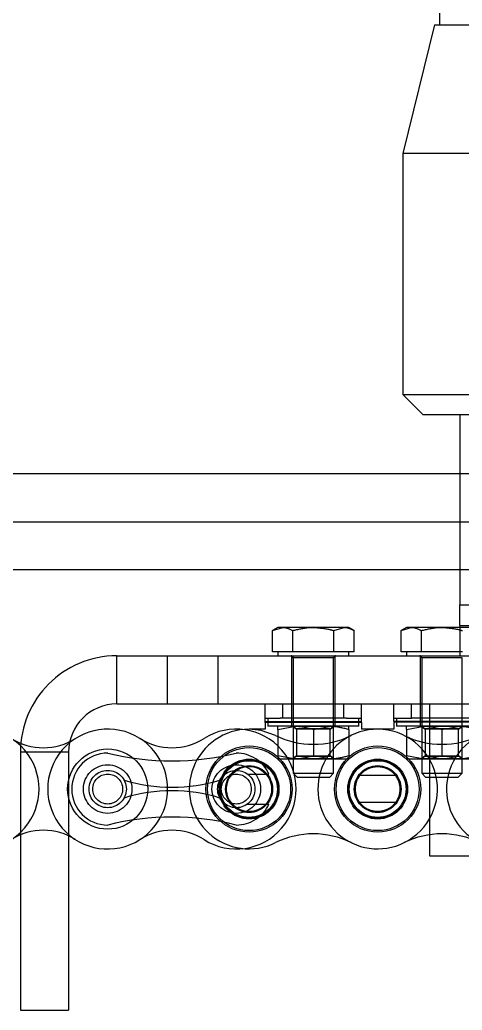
# Model space of a CAD drawing. Header units: metres. Extents: x 0 to 21025, y 0 to 14850.
# Drawn here: x 6160.4 to 6204.1, y 13233.7 to 13331.5 of the extents above; entities that cross this region are included whole.
import ezdxf

# ---------------------------------------------------------------- set-up
doc = ezdxf.new("R2010")
doc.units = ezdxf.units.M
doc.header["$LTSCALE"] = 25
doc.linetypes.add('HIDDEN2', pattern=[4.7625, 3.175, -1.5875])
doc.layers.add('SL4', color=4, linetype='Continuous')
doc.layers.add('ST1', color=7, linetype='HIDDEN2')

msp = doc.modelspace()

# ---------------------------------------------------------------- linework, layer by layer
at = {"layer": 'SL4'}
for p, q in [((6201.892, 13341.984), (6201.892, 13330.984)), ((6201.392, 13330.984), (6198.292, 13318.284)), ((6201.392, 13330.984), (6233.892, 13330.984)), ((6198.292, 13318.284), (6198.292, 13294.484)), ((6233.892, 13318.284), (6198.292, 13318.284)), ((6198.292, 13294.484), (6200.292, 13292.484)), ((6198.292, 13294.484), (6233.892, 13294.484)), ((6233.892, 13292.484), (6200.292, 13292.484)), ((6203.892, 13292.484), (6203.892, 13286.681)), ((5540.514, 13286.681), (6485.517, 13286.681)), ((6490.514, 13277.156), (5540.514, 13277.156))]:
    msp.add_line(p, q, dxfattribs=at)
at = {"layer": 'ST1'}
for p, q in [((6203.892, 13286.681), (6203.892, 13273.704)), ((5540.514, 13281.919), (6540.514, 13281.919)), ((6540.514, 13277.156), (5540.514, 13277.156)), ((6203.892, 13273.704), (6205.981, 13273.704)), ((6185.4, 13271.171), (6186.411, 13271.484)), ((6185.942, 13271.484), (6185.4, 13271.171)), ((6186.411, 13271.484), (6185.942, 13271.484)), ((6189.442, 13271.484), (6186.411, 13271.484)), ((6192.473, 13271.484), (6189.442, 13271.484)), ((6191.462, 13271.171), (6192.473, 13271.484)), ((6192.942, 13271.484), (6192.473, 13271.484)), ((6193.483, 13271.171), (6192.942, 13271.484)), ((6198.1, 13271.171), (6199.111, 13271.484)), ((6198.642, 13271.484), (6198.1, 13271.171)), ((6199.111, 13271.484), (6198.642, 13271.484)), ((6202.142, 13271.484), (6199.111, 13271.484)), ((6205.173, 13271.484), (6202.142, 13271.484)), ((6203.892, 13271.684), (6218.892, 13271.684)), ((6203.892, 13271.684), (6203.892, 13268.684)), ((6185.4, 13269.084), (6185.4, 13271.171)), ((6187.421, 13269.084), (6187.421, 13271.171)), ((6191.462, 13269.084), (6191.462, 13271.171)), ((6193.483, 13269.084), (6193.483, 13271.171)), ((6198.1, 13269.084), (6198.1, 13271.171)), ((6200.121, 13269.084), (6200.121, 13271.171)), ((6170.032, 13263.921), (6170.032, 13268.684)), ((6170.032, 13268.684), (6175.032, 13268.684)), ((6175.032, 13263.921), (6175.032, 13268.684)), ((6175.032, 13268.684), (6180.032, 13268.684)), ((6180.032, 13263.921), (6180.032, 13268.684)), ((6180.032, 13268.684), (6287.752, 13268.684)), ((6186.411, 13269.084), (6185.4, 13269.084)), ((6185.942, 13269.084), (6185.942, 13268.684)), ((6187.421, 13269.084), (6186.411, 13269.084)), ((6187.292, 13268.684), (6187.292, 13263.921)), ((6189.442, 13269.084), (6187.421, 13269.084)), ((6191.462, 13269.084), (6189.442, 13269.084)), ((6192.473, 13269.084), (6191.462, 13269.084)), ((6191.592, 13263.921), (6191.592, 13268.684)), ((6193.483, 13269.084), (6192.473, 13269.084)), ((6192.942, 13268.684), (6192.942, 13269.084)), ((6199.111, 13269.084), (6198.1, 13269.084)), ((6198.642, 13269.084), (6198.642, 13268.684)), ((6200.121, 13269.084), (6199.111, 13269.084)), ((6199.992, 13268.684), (6199.992, 13263.921)), ((6202.142, 13269.084), (6200.121, 13269.084)), ((6204.162, 13269.084), (6202.142, 13269.084)), ((6191.442, 13268.484), (6187.442, 13268.484)), ((6187.442, 13268.484), (6187.442, 13257.074)), ((6191.442, 13257.074), (6191.442, 13268.484)), ((6204.142, 13268.484), (6200.142, 13268.484)), ((6200.142, 13268.484), (6200.142, 13257.074)), ((6204.142, 13257.074), (6204.142, 13268.484)), ((6170.032, 13263.921), (6175.032, 13263.921)), ((6175.032, 13263.921), (6180.032, 13263.921)), ((6180.032, 13263.921), (6287.752, 13263.921)), ((6184.692, 13262.521), (6184.692, 13263.921)), ((6186.442, 13262.521), (6186.442, 13263.921)), ((6187.292, 13263.921), (6187.292, 13262.521)), ((6191.592, 13262.521), (6191.592, 13263.921)), ((6192.442, 13262.521), (6192.442, 13263.921)), ((6194.192, 13262.521), (6194.192, 13263.921)), ((6197.392, 13262.521), (6197.392, 13263.921)), ((6199.142, 13262.521), (6199.142, 13263.921)), ((6199.992, 13263.921), (6199.992, 13262.521)), ((6200.896, 13263.921), (6200.896, 13248.921)), ((6184.692, 13262.521), (6186.158, 13262.521)), ((6184.692, 13262.084), (6184.692, 13262.521)), ((6194.192, 13262.171), (6184.692, 13262.171)), ((6194.192, 13262.084), (6184.692, 13262.084)), ((6184.692, 13262.084), (6184.692, 13261.426)), ((6184.942, 13262.521), (6184.942, 13261.721)), ((6193.942, 13261.721), (6184.942, 13261.721)), ((6185.942, 13261.409), (6187.692, 13261.721)), ((6192.725, 13262.521), (6186.158, 13262.521)), ((6187.292, 13262.521), (6187.292, 13261.721)), ((6187.442, 13261.721), (6187.442, 13261.696)), ((6187.442, 13261.721), (6187.792, 13261.476)), ((6191.442, 13261.696), (6187.442, 13261.696)), ((6187.442, 13261.696), (6187.792, 13261.451)), ((6189.442, 13261.409), (6191.192, 13261.721)), ((6191.092, 13261.476), (6191.442, 13261.721)), ((6191.092, 13261.451), (6191.442, 13261.696)), ((6191.442, 13261.696), (6191.442, 13261.721)), ((6191.592, 13261.721), (6191.592, 13262.521)), ((6192.725, 13262.521), (6194.192, 13262.521)), ((6193.942, 13261.721), (6193.942, 13262.521)), ((6194.192, 13262.084), (6194.192, 13262.521)), ((6194.192, 13262.084), (6194.192, 13261.426)), ((6197.392, 13262.521), (6199.142, 13262.521)), ((6197.392, 13262.209), (6197.392, 13262.521)), ((6197.392, 13262.209), (6206.892, 13262.209)), ((6197.392, 13262.209), (6197.392, 13261.426)), ((6197.392, 13262.171), (6206.892, 13262.171)), ((6197.642, 13262.521), (6197.642, 13261.721)), ((6206.642, 13261.721), (6197.642, 13261.721)), ((6198.642, 13261.409), (6200.392, 13261.721)), ((6205.142, 13262.521), (6199.142, 13262.521)), ((6199.992, 13262.521), (6199.992, 13261.721)), ((6200.142, 13261.721), (6200.492, 13261.476)), ((6200.142, 13261.721), (6200.142, 13261.696)), ((6204.142, 13261.696), (6200.142, 13261.696)), ((6200.142, 13261.696), (6200.492, 13261.451)), ((6202.142, 13261.409), (6203.892, 13261.721)), ((6203.792, 13261.476), (6204.142, 13261.721)), ((6203.792, 13261.451), (6204.142, 13261.696)), ((6204.142, 13261.696), (6204.142, 13261.721)), ((6184.692, 13261.426), (6183.092, 13261.426)), ((6185.942, 13261.409), (6185.942, 13258.834)), ((6191.092, 13261.476), (6187.792, 13261.476)), ((6187.792, 13261.476), (6187.792, 13261.451)), ((6191.092, 13261.451), (6187.792, 13261.451)), ((6187.792, 13261.451), (6187.792, 13258.766)), ((6189.442, 13261.409), (6189.442, 13258.834)), ((6191.092, 13261.451), (6191.092, 13261.476)), ((6191.092, 13258.766), (6191.092, 13261.451)), ((6192.942, 13261.409), (6192.942, 13258.834)), ((6195.792, 13261.426), (6194.192, 13261.426)), ((6197.392, 13261.426), (6195.792, 13261.426)), ((6198.642, 13261.409), (6198.642, 13258.834)), ((6203.792, 13261.476), (6200.492, 13261.476)), ((6200.492, 13261.476), (6200.492, 13261.451)), ((6203.792, 13261.451), (6200.492, 13261.451)), ((6200.492, 13261.451), (6200.492, 13258.766)), ((6202.142, 13261.409), (6202.142, 13258.834)), ((6203.792, 13261.451), (6203.792, 13261.476)), ((6203.792, 13258.766), (6203.792, 13261.451)), ((6165.269, 13259.159), (6160.507, 13259.159)), ((6160.507, 13259.159), (6160.507, 13233.684)), ((6165.269, 13259.159), (6165.269, 13233.684)), ((6185.942, 13258.834), (6187.692, 13258.521)), ((6187.792, 13258.792), (6187.442, 13258.547)), ((6187.792, 13258.766), (6187.442, 13258.521)), ((6187.792, 13258.792), (6191.092, 13258.792)), ((6187.792, 13258.766), (6191.092, 13258.766)), ((6189.442, 13258.834), (6191.192, 13258.521)), ((6191.442, 13258.547), (6191.092, 13258.792)), ((6191.442, 13258.521), (6191.092, 13258.766)), ((6198.642, 13258.834), (6200.392, 13258.521)), ((6200.492, 13258.792), (6200.142, 13258.547)), ((6200.492, 13258.766), (6200.142, 13258.521)), ((6200.492, 13258.792), (6203.792, 13258.792)), ((6200.492, 13258.766), (6203.792, 13258.766)), ((6202.142, 13258.834), (6203.892, 13258.521)), ((6204.142, 13258.547), (6203.792, 13258.792)), ((6204.142, 13258.521), (6203.792, 13258.766)), ((6185.942, 13258.521), (6187.692, 13258.521)), ((6187.442, 13258.547), (6191.442, 13258.547)), ((6187.692, 13258.521), (6191.192, 13258.521)), ((6191.192, 13258.521), (6192.942, 13258.521)), ((6198.642, 13258.521), (6200.392, 13258.521)), ((6200.142, 13258.547), (6204.142, 13258.547)), ((6200.392, 13258.521), (6203.892, 13258.521)), ((6203.892, 13258.521), (6205.642, 13258.521)), ((6182.935, 13256.997), (6185.059, 13256.997)), ((6187.442, 13257.074), (6191.442, 13257.074)), ((6187.442, 13257.074), (6187.832, 13256.684)), ((6191.052, 13256.684), (6191.442, 13257.074)), ((6197.572, 13256.856), (6194.012, 13256.856)), ((6200.142, 13257.074), (6204.142, 13257.074)), ((6200.142, 13257.074), (6200.532, 13256.684)), ((6203.752, 13256.684), (6204.142, 13257.074)), ((6187.832, 13256.684), (6191.052, 13256.684)), ((6200.532, 13256.684), (6203.752, 13256.684)), ((6182.935, 13254.045), (6185.059, 13254.045)), ((6197.572, 13254.186), (6194.012, 13254.186)), ((6194.101, 13254.074), (6194.012, 13254.186)), ((6197.572, 13254.186), (6197.398, 13253.982)), ((6200.896, 13248.921), (6217.394, 13248.921)), ((6160.507, 13233.684), (6165.269, 13233.684))]:
    msp.add_line(p, q, dxfattribs=at)
at = {"layer": 'ST1', "flags": 128}
for points in [[(6185.713, 13260.812), (6184.301, 13261.301), (6183.092, 13261.426)], [(6194.012, 13256.856), (6194.218, 13257.095), (6194.328, 13257.197)]]:
    msp.add_lwpolyline(points, dxfattribs=at)
at = {"layer": 'ST1'}
for centre, radius in [((6183.092, 13255.521), 4.255), ((6195.792, 13255.521), 4.255), ((6169.128, 13255.521), 3.96), ((6183.092, 13255.521), 4.1), ((6183.092, 13255.521), 4.1), ((6183.092, 13255.521), 4.1), ((6183.092, 13255.521), 4.1), ((6195.792, 13255.521), 4.1), ((6195.792, 13255.521), 4.1), ((6195.792, 13255.521), 4.1), ((6195.792, 13255.521), 4.1), ((6169.128, 13255.521), 2.398), ((6181.828, 13255.521), 2.398), ((6183.092, 13255.521), 2.955), ((6183.092, 13255.521), 2.893), ((6183.092, 13255.521), 2.803), ((6183.092, 13255.521), 2.314), ((6195.792, 13255.521), 2.955), ((6195.792, 13255.521), 2.892), ((6195.792, 13255.521), 2.803), ((6195.792, 13255.521), 2.314), ((6169.128, 13255.521), 1.845), ((6169.128, 13255.521), 1.476), ((6181.828, 13255.521), 1.845), ((6181.828, 13255.521), 1.476), ((6183.092, 13255.521), 2.225)]:
    msp.add_circle(centre, radius, dxfattribs=at)
for centre, radius, start, end in [((6170.032, 13259.159), 9.525, 90, 180), ((6187.242, 13268.484), 0.2, 0, 90), ((6191.642, 13268.484), 0.2, 90, 180), ((6199.942, 13268.484), 0.2, 0, 90), ((6170.032, 13259.159), 4.763, 90, 180), ((6156.428, 13255.521), 5.92, 237.56669, 122.43331), ((6169.128, 13255.521), 5.92, 57.56669, 302.43331), ((6183.092, 13255.521), 5.905, 90, 296.35916), ((6181.828, 13255.521), 5.92, 237.56669, 122.43331), ((6189.442, 13268.336), 8.397, 243.64084, 296.35916), ((6195.792, 13255.521), 5.905, 90, 296.35916), ((6195.792, 13255.521), 5.905, 296.35916, 90), ((6202.142, 13268.336), 8.397, 243.64084, 296.35916), ((6208.492, 13255.521), 5.905, 90, 243.64084), ((6162.778, 13265.514), 5.92, 237.56669, 302.43331), ((6175.478, 13265.514), 5.92, 237.56669, 302.43331), ((6169.128, 13255.521), 5.92, 302.43324, 57.56676), ((6169.128, 13255.521), 3.552, 90, 270), ((6175.478, 13284.618), 26.322, 256.04015, 283.95985), ((6181.828, 13255.521), 3.552, 24.55336, 90), ((6195.792, 13255.521), 2.225, 143.1301, 216.8699), ((6195.792, 13255.521), 2.225, 323.1301, 36.8699), ((6175.478, 13271.874), 16.175, 252.993, 287.007), ((6175.478, 13239.169), 16.175, 72.993, 107.007), ((6181.828, 13255.521), 3.552, 270, 335.44664), ((6175.478, 13226.424), 26.322, 76.04015, 103.95985), ((6162.778, 13245.528), 5.92, 57.56669, 122.43331), ((6175.478, 13245.528), 5.92, 57.56669, 122.43331), ((6189.442, 13242.706), 8.397, 63.64084, 116.35916), ((6202.142, 13242.706), 8.397, 63.64084, 116.35916)]:
    msp.add_arc(centre, radius, start, end, dxfattribs=at)
for points, knots in [([(6203.892, 13271.684), (6203.892, 13271.715), (6203.892, 13271.779), (6203.892, 13272.361), (6203.892, 13273.187), (6203.892, 13273.704)], [0, 0, 0, 0, 0.268328, 0.541138, 1, 1, 1, 1]), ([(6186.411, 13271.484), (6186.435, 13271.483), (6186.776, 13271.479), (6187.11, 13271.319), (6187.421, 13271.171)], [0, 0, 0, 0, 0.070174, 1, 1, 1, 1]), ([(6187.421, 13271.171), (6187.94, 13271.3), (6188.606, 13271.466), (6189.29, 13271.481), (6189.442, 13271.484)], [0, 0, 0, 0, 0.778131, 1, 1, 1, 1]), ([(6189.442, 13271.484), (6189.99, 13271.443), (6190.674, 13271.392), (6191.332, 13271.208), (6191.462, 13271.171)], [0, 0, 0, 0, 0.801725, 1, 1, 1, 1]), ([(6192.473, 13271.484), (6192.497, 13271.483), (6192.838, 13271.479), (6193.172, 13271.319), (6193.483, 13271.171)], [0, 0, 0, 0, 0.070174, 1, 1, 1, 1]), ([(6199.111, 13271.484), (6199.135, 13271.483), (6199.476, 13271.479), (6199.81, 13271.319), (6200.121, 13271.171)], [0, 0, 0, 0, 0.070174, 1, 1, 1, 1]), ([(6200.121, 13271.171), (6200.64, 13271.3), (6201.306, 13271.466), (6201.99, 13271.481), (6202.142, 13271.484)], [0, 0, 0, 0, 0.778131, 1, 1, 1, 1]), ([(6202.142, 13271.484), (6202.69, 13271.443), (6203.374, 13271.392), (6204.032, 13271.208), (6204.162, 13271.171)], [0, 0, 0, 0, 0.801725, 1, 1, 1, 1]), ([(6185.942, 13261.409), (6185.942, 13261.456), (6185.942, 13261.639), (6185.942, 13261.686), (6185.942, 13261.721)], [0, 0, 0, 0, 0.257551, 1, 1, 1, 1]), ([(6187.692, 13261.721), (6187.733, 13261.721), (6188.324, 13261.716), (6188.903, 13261.557), (6189.442, 13261.409)], [0, 0, 0, 0, 0.070174, 1, 1, 1, 1]), ([(6191.192, 13261.721), (6191.233, 13261.721), (6191.824, 13261.716), (6192.403, 13261.557), (6192.942, 13261.409)], [0, 0, 0, 0, 0.070174, 1, 1, 1, 1]), ([(6192.942, 13261.409), (6192.942, 13261.456), (6192.942, 13261.639), (6192.942, 13261.686), (6192.942, 13261.721)], [0, 0, 0, 0, 0.257551, 1, 1, 1, 1]), ([(6198.642, 13261.409), (6198.642, 13261.456), (6198.642, 13261.639), (6198.642, 13261.686), (6198.642, 13261.721)], [0, 0, 0, 0, 0.257551, 1, 1, 1, 1]), ([(6200.392, 13261.721), (6200.433, 13261.721), (6201.024, 13261.716), (6201.603, 13261.557), (6202.142, 13261.409)], [0, 0, 0, 0, 0.070174, 1, 1, 1, 1]), ([(6203.892, 13261.721), (6203.933, 13261.721), (6204.524, 13261.716), (6205.103, 13261.557), (6205.642, 13261.409)], [0, 0, 0, 0, 0.070174, 1, 1, 1, 1]), ([(6185.942, 13258.834), (6185.942, 13258.787), (6185.942, 13258.603), (6185.942, 13258.556), (6185.942, 13258.521)], [0, 0, 0, 0, 0.257551, 1, 1, 1, 1]), ([(6187.692, 13258.521), (6187.733, 13258.522), (6188.324, 13258.526), (6188.903, 13258.685), (6189.442, 13258.834)], [0, 0, 0, 0, 0.070174, 1, 1, 1, 1]), ([(6191.192, 13258.521), (6191.233, 13258.522), (6191.824, 13258.526), (6192.403, 13258.685), (6192.942, 13258.834)], [0, 0, 0, 0, 0.070174, 1, 1, 1, 1]), ([(6192.942, 13258.834), (6192.942, 13258.787), (6192.942, 13258.603), (6192.942, 13258.556), (6192.942, 13258.521)], [0, 0, 0, 0, 0.257551, 1, 1, 1, 1]), ([(6198.642, 13258.834), (6198.642, 13258.787), (6198.642, 13258.603), (6198.642, 13258.556), (6198.642, 13258.521)], [0, 0, 0, 0, 0.257551, 1, 1, 1, 1]), ([(6200.392, 13258.521), (6200.433, 13258.522), (6201.024, 13258.526), (6201.603, 13258.685), (6202.142, 13258.834)], [0, 0, 0, 0, 0.070174, 1, 1, 1, 1]), ([(6203.892, 13258.521), (6203.933, 13258.522), (6204.524, 13258.526), (6205.103, 13258.685), (6205.642, 13258.834)], [0, 0, 0, 0, 0.070174, 1, 1, 1, 1]), ([(6194.012, 13256.856), (6194.123, 13256.986), (6194.342, 13257.242), (6194.782, 13257.525), (6195.271, 13257.706), (6195.792, 13257.766), (6196.312, 13257.706), (6196.801, 13257.525), (6197.241, 13257.242), (6197.46, 13256.986), (6197.572, 13256.856)], [0, 0, 0, 0, 0.130043, 0.255982, 0.379107, 0.5, 0.620893, 0.744018, 0.869957, 1, 1, 1, 1]), ([(6197.572, 13254.186), (6197.46, 13254.056), (6197.241, 13253.801), (6196.801, 13253.517), (6196.312, 13253.337), (6195.792, 13253.276), (6195.271, 13253.337), (6194.782, 13253.517), (6194.342, 13253.801), (6194.123, 13254.056), (6194.012, 13254.186)], [0, 0, 0, 0, 0.130043, 0.255982, 0.379107, 0.5, 0.620893, 0.744018, 0.869957, 1, 1, 1, 1])]:
    msp.add_open_spline(points, degree=3, knots=knots, dxfattribs=at)

doc.saveas('drawing.dxf')
